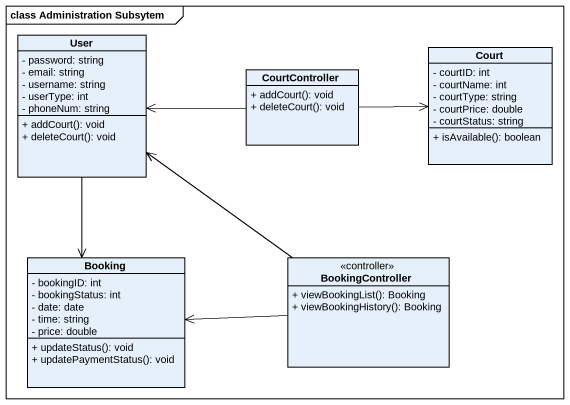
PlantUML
@startuml
mainframe class Administration Subsytem
hide circle
hide empty members
skinparam classAttributeIconSize 0
class User {
  - password: string
  - email: string
  - username: string
  - userType: int
  - phoneNum: string
  + addCourt(): void
  + deleteCourt(): void
}
class Court {
  - courtID: int
  - courtName: int
  - courtType: string
  - courtPrice: double
  - courtStatus: string
  + isAvailable(): boolean
}
class CourtController {
  + addCourt(): void
  + deleteCourt(): void
}
class Booking {
  - bookingID: int
  - bookingStatus: int
  - date: date
  - time: string
  - price: double
  + updateStatus(): void
  + updatePaymentStatus(): void
}
class BookingController <<controller>> {
  + viewBookingList(): Booking
  + viewBookingHistory(): Booking
}
User --> Booking
CourtController -left-> User
CourtController -right-> Court
BookingController -up-> User
BookingController -left-> Booking
@enduml
